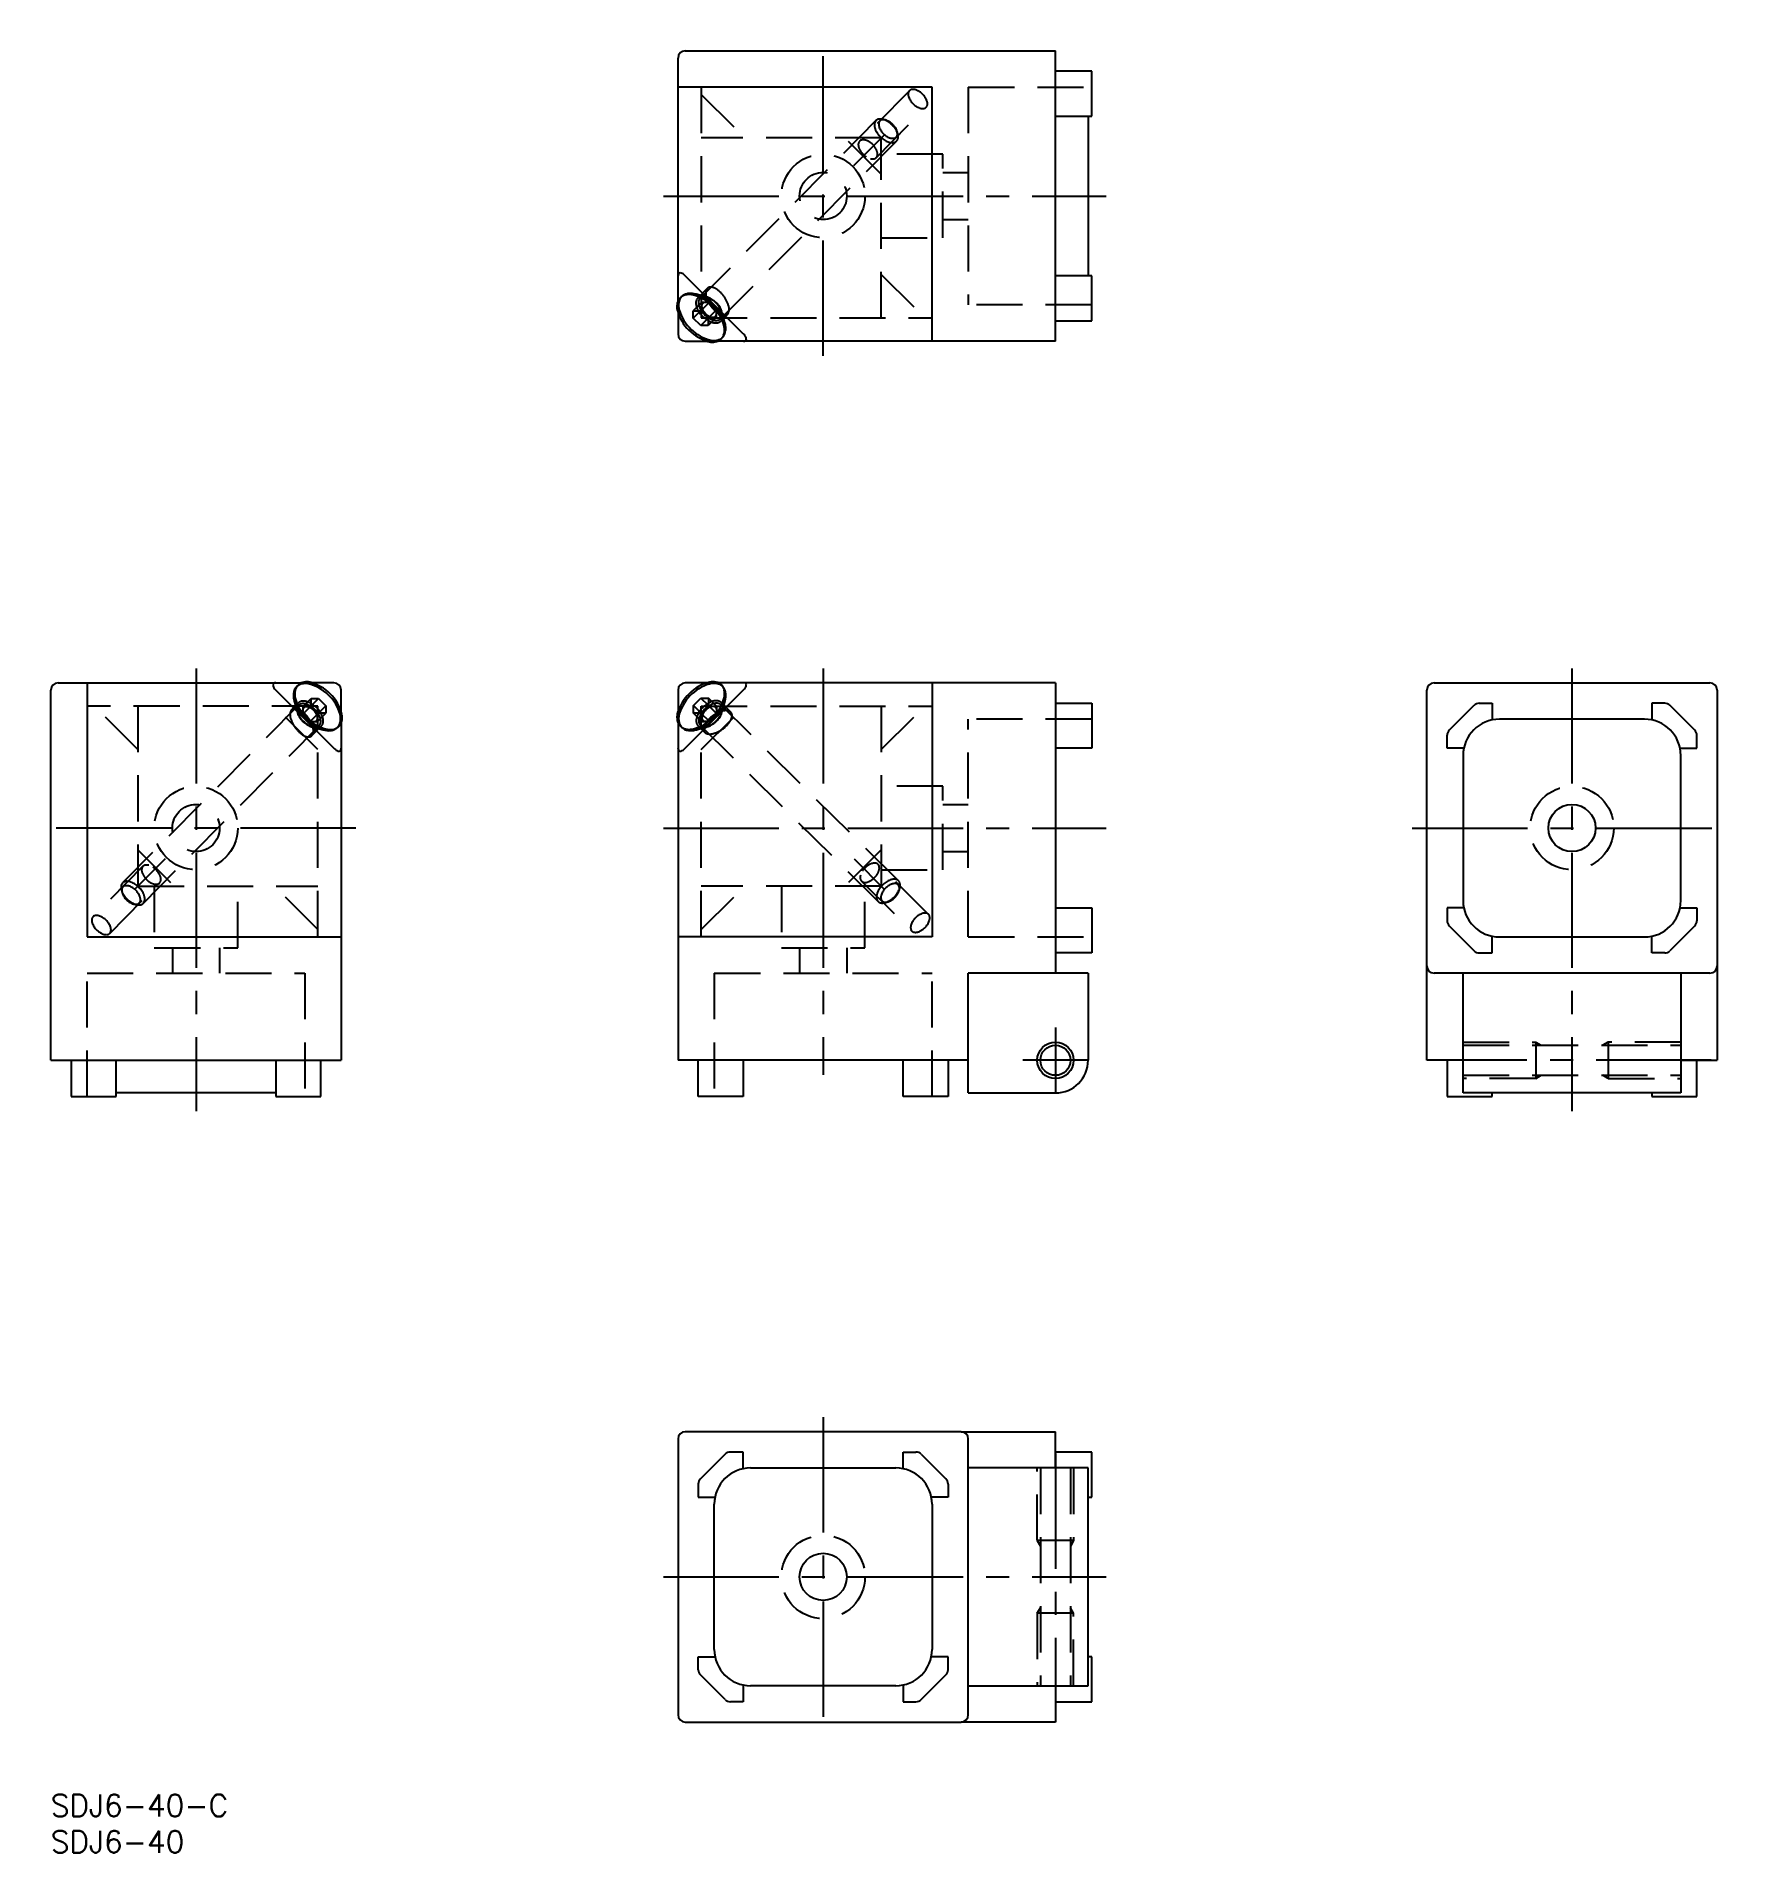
# Model space of a CAD drawing. Extents: x -2 to 232, y -8 to 242.
import ezdxf

# ---------------------------------------------------------------- set-up
doc = ezdxf.new("R2010")
doc.units = 0
doc.header["$LTSCALE"] = 0.5
doc.linetypes.add('CENTER', pattern=[50.8, 31.75, -6.35, 6.35, -6.35])
doc.linetypes.add('DASHED', pattern=[19.05, 12.7, -6.35])
for name, color, linetype in [('MSM_CENTER', 1, 'CENTER'), ('MSM_CONTINUOUS', 7, 'CONTINUOUS'), ('MSM_DASHED', 4, 'DASHED'), ('MSM_NARROW', 5, 'CONTINUOUS'), ('MSM_PART_NUMBER', 7, 'CONTINUOUS')]:
    doc.layers.add(name, color=color, linetype=linetype)
doc.styles.get("Standard").update_dxf_attribs({"font": 'txt.shx', "height": 3, "bigfont": 'bigfont.shx'})

msp = doc.modelspace()

# ---------------------------------------------------------------- linework, layer by layer
at = {"layer": 'MSM_CENTER'}
for p, q in [((106.41, 198.25), (106.41, 242.25)), ((110.62, 224.46), (114.87, 228.7)), ((84.41, 220.25), (145.41, 220.25)), ((20, 155.17), (20, 94.17)), ((106.41, 155.17), (106.41, 99.17)), ((209.58, 155.17), (209.58, 94.17)), ((42, 133.17), (-2, 133.17)), ((84.41, 133.17), (145.41, 133.17)), ((187.58, 133.17), (231.58, 133.17)), ((15.75, 128.93, -0.93), (11.58, 124.75, 0.46)), ((110.66, 128.93, -0.93), (114.83, 124.75, 0.46)), ((138.41, 105.67), (138.41, 96.67)), ((142.91, 101.17), (133.91, 101.17)), ((228.78, 101.17), (190.38, 101.17)), ((106.41, 52), (106.41, 8)), ((138.41, 47), (138.41, 13)), ((84.41, 30), (145.41, 30))]:
    msp.add_line(p, q, dxfattribs=at)
at = {"layer": 'MSM_CONTINUOUS'}
for p, q in [((87.41, 240.25), (138.41, 240.25)), ((138.41, 200.25), (138.41, 240.25)), ((86.41, 205.81), (86.41, 239.25)), ((121.41, 235.25), (86.41, 235.25)), ((121.41, 200.25), (121.41, 235.25)), ((143.41, 237.45), (138.41, 237.45)), ((143.41, 231.25), (143.41, 237.45)), ((138.41, 231.25), (143.41, 231.25)), ((142.91, 231.25), (142.91, 209.25)), ((95.41, 201.25), (87.41, 209.25)), ((143.41, 209.25), (138.41, 209.25)), ((143.41, 203.05), (143.41, 209.25)), ((89.65, 206.45), (88.31, 206.64)), ((86.41, 204.2), (86.41, 201.25)), ((89.53, 204.43), (88.51, 203.41)), ((88.51, 203.41), (88.51, 204.43)), ((88.51, 204.43), (89.54, 204.43)), ((89.54, 202.39), (88.51, 203.41)), ((89.54, 204.43), (90.56, 203.41)), ((90.56, 203.42), (89.54, 202.39)), ((90.56, 203.41), (90.56, 202.39)), ((92.78, 202.22), (92.57, 203.55)), ((138.41, 203.05), (143.41, 203.05)), ((87.41, 200.25), (90.42, 200.25)), ((90.56, 202.39), (89.54, 202.39)), ((138.41, 200.25), (91.83, 200.25)), ((1, 153.17), (34.58, 153.17)), ((5, 153.17), (5, 118.17)), ((39, 153.17), (35.99, 153.17)), ((90.36, 153.17), (87.41, 153.17)), ((138.41, 153.17), (91.96, 153.17)), ((121.41, 153.17), (121.41, 118.17)), ((138.41, 153.17), (138.41, 113.17)), ((190.58, 153.17), (228.58, 153.17)), ((0, 101.17), (0, 152.17)), ((31, 152.17), (39, 144.17)), ((33.63, 151.21), (33.84, 149.88)), ((35.85, 150), (36.87, 151.03)), ((35.85, 151.03), (36.87, 151.03)), ((35.85, 150.01), (35.85, 151.03)), ((36.87, 151.03), (37.9, 150.02)), ((40, 149.22), (40, 152.17)), ((86.41, 152.17), (86.41, 149.17)), ((87.41, 144.17), (95.41, 152.17)), ((88.55, 150.04), (89.57, 151.07)), ((90.59, 150.05), (89.57, 151.07)), ((89.57, 151.07), (90.59, 151.07)), ((90.59, 151.07), (90.59, 150.04)), ((92.6, 149.93), (92.8, 151.27)), ((138.41, 150.37), (143.41, 150.37)), ((143.41, 150.37), (143.41, 144.17)), ((189.58, 114.17), (189.58, 152.17)), ((196.8, 150.37), (198.58, 150.37)), ((198.58, 150.37), (198.58, 148.07)), ((222.37, 150.37), (220.58, 150.37)), ((220.58, 150.37), (220.58, 148.07)), ((229.58, 152.17), (229.58, 114.17)), ((36.87, 148.99), (35.85, 150.01)), ((37.9, 149), (36.87, 148.99)), ((36.88, 148.99), (37.9, 150.02)), ((37.9, 150.02), (37.9, 149)), ((86.41, 147.75), (86.41, 101.17)), ((89.58, 149.02), (88.55, 150.04)), ((88.55, 149.02), (88.55, 150.04)), ((89.57, 149.02), (88.55, 149.02)), ((90.59, 150.04), (89.57, 149.02)), ((192.68, 146.67), (196.09, 150.08)), ((219.58, 148.17), (199.58, 148.17)), ((226.49, 146.67), (223.08, 150.08)), ((36.76, 146.98), (38.1, 146.78)), ((40, 147.62), (40, 101.17)), ((88.37, 146.8), (89.7, 147.01)), ((192.38, 144.17), (192.38, 145.96)), ((226.78, 144.17), (226.78, 145.96)), ((143.41, 144.17), (138.41, 144.17)), ((194.68, 144.17), (192.38, 144.17)), ((194.58, 143.17), (194.58, 123.17)), ((224.48, 144.17), (226.78, 144.17)), ((224.58, 123.17), (224.58, 143.17)), ((138.41, 122.17), (143.41, 122.17)), ((143.41, 122.17), (143.41, 115.97)), ((194.68, 122.17), (192.38, 122.17)), ((192.38, 122.17), (192.38, 120.39)), ((224.48, 122.17), (226.78, 122.17)), ((226.78, 122.17), (226.78, 120.39)), ((5, 118.17), (40, 118.17)), ((121.41, 118.17), (86.41, 118.17)), ((192.68, 119.68), (196.09, 116.27)), ((198.58, 115.97), (198.58, 118.27)), ((199.58, 118.17), (219.58, 118.17)), ((220.58, 115.97), (220.58, 118.27)), ((226.49, 119.68), (223.08, 116.27)), ((143.41, 115.97), (138.41, 115.97)), ((196.8, 115.97), (198.58, 115.97)), ((222.37, 115.97), (220.58, 115.97)), ((126.41, 96.67), (126.41, 113.17)), ((142.91, 113.17), (126.41, 113.17)), ((142.91, 113.17), (142.91, 101.17)), ((189.58, 101.17), (189.58, 114.17)), ((228.58, 113.17), (190.58, 113.17)), ((194.58, 96.67), (194.58, 113.17)), ((224.58, 113.17), (224.58, 96.67)), ((229.58, 114.17), (229.58, 101.17)), ((0, 101.17), (40, 101.17)), ((2.8, 101.17), (2.8, 96.17)), ((9, 96.17), (9, 101.17)), ((31, 101.17), (31, 96.17)), ((37.2, 96.17), (37.2, 101.17)), ((126.41, 101.17), (86.41, 101.17)), ((89.21, 96.17), (89.21, 101.17)), ((95.41, 101.17), (95.41, 96.17)), ((117.41, 96.17), (117.41, 101.17)), ((123.61, 101.17), (123.61, 96.17)), ((194.58, 101.17), (189.58, 101.17)), ((192.38, 101.17), (192.38, 96.17)), ((224.58, 101.17), (229.58, 101.17)), ((226.78, 96.17), (226.78, 101.17)), ((2.8, 96.17), (9, 96.17)), ((31, 96.67), (9, 96.67)), ((31, 96.17), (37.2, 96.17)), ((95.41, 96.17), (89.21, 96.17)), ((123.61, 96.17), (117.41, 96.17)), ((126.41, 96.67), (138.41, 96.67)), ((192.38, 96.17), (198.58, 96.17)), ((224.58, 96.67), (194.58, 96.67)), ((198.58, 96.17), (198.58, 96.67)), ((220.58, 96.67), (220.58, 96.17)), ((220.58, 96.17), (226.78, 96.17)), ((86.41, 49), (86.41, 11)), ((125.41, 50), (87.41, 50)), ((125.41, 50), (138.41, 50)), ((126.41, 11), (126.41, 49)), ((138.41, 45), (138.41, 50)), ((92.92, 46.91), (89.5, 43.49)), ((95.41, 47.2), (93.62, 47.2)), ((95.41, 44.9), (95.41, 47.2)), ((117.41, 44.9), (117.41, 47.2)), ((117.41, 47.2), (119.2, 47.2)), ((119.9, 46.91), (123.32, 43.49)), ((143.41, 47.2), (138.41, 47.2)), ((143.41, 41), (143.41, 47.2)), ((89.21, 42.79), (89.21, 41)), ((96.41, 45), (116.41, 45)), ((123.61, 42.79), (123.61, 41)), ((142.91, 45), (126.41, 45)), ((142.91, 15), (142.91, 45)), ((89.21, 41), (91.51, 41)), ((123.61, 41), (121.31, 41)), ((142.91, 41), (143.41, 41)), ((91.41, 20), (91.41, 40)), ((121.41, 40), (121.41, 20)), ((89.21, 17.21), (89.21, 19)), ((89.21, 19), (91.51, 19)), ((123.61, 19), (121.31, 19)), ((123.61, 17.21), (123.61, 19)), ((143.41, 19), (142.91, 19)), ((143.41, 12.8), (143.41, 19)), ((92.92, 13.09), (89.5, 16.51)), ((95.41, 15.1), (95.41, 12.8)), ((117.41, 15.1), (117.41, 12.8)), ((119.9, 13.09), (123.32, 16.51)), ((95.41, 12.8), (93.62, 12.8)), ((116.41, 15), (96.41, 15)), ((117.41, 12.8), (119.2, 12.8)), ((126.41, 15), (142.91, 15)), ((138.41, 15), (138.41, 10)), ((138.41, 12.8), (143.41, 12.8)), ((87.41, 10), (125.41, 10)), ((138.41, 10), (125.41, 10))]:
    msp.add_line(p, q, dxfattribs=at)
for centre, radius in [((209.58, 133.17), 3.25), ((138.41, 101.17), 2.07), ((106.41, 30), 3.25)]:
    msp.add_circle(centre, radius, dxfattribs=at)
for centre, radius, start, end in [((87.41, 239.25), 1, 90, 180), ((87.07, 209.26), 0.656, 155.2392, 180.5944), ((86.69, 209.41), 0.254, 87.8799, 151.4591), ((86.67, 209.04), 0.624, 59.5409, 87.0824), ((85.95, 207.81), 2.05, 44.5907, 59.6217), ((88.65, 205.01), 2.39, 167.5287, 190.2866), ((87.7, 205.23), 1.42, 102.6939, 167.8689), ((87.95, 205.34), 1.48, 101.027, 133.4072), ((87.93, 204.28), 2.39, 80.2731, 103.0155), ((88.1, 204.71), 2.13, 89.129, 101.7705), ((88.02, 203.41), 3.43, 70.5744, 88.1507), ((87.09, 200.94), 5.83, 12.8402, 77.7155), ((87.42, 201.74), 5.21, 56.5748, 70.485), ((86.61, 200.47), 6.71, 45.0414, 56.7461), ((86.6, 200.45), 6.74, 36.3335, 45.1338), ((92.16, 206.06), 6.04, 194.1199, 256.4358), ((87.11, 200.82), 6.11, 30.0897, 36.3477), ((87.85, 201.24), 5.25, 23.1999, 30.1205), ((88.44, 201.51), 4.61, 16.3115, 23.0871), ((89.52, 201.86), 3.48, 6.3585, 15.7571), ((87.41, 201.25), 1, 180, 270), ((91.12, 202.59), 2.48, 250.2333, 289.7667), ((91.15, 202.57), 2.42, 260.4219, 282.8616), ((91.37, 201.59), 1.42, 282.6748, 347.8498), ((91.43, 201.84), 1.55, 312.2811, 355.5031), ((90.43, 201.81), 2.38, 347.5145, 9.7841), ((90.65, 201.97), 2.34, 353.9524, 6.6394), ((93.98, 199.79), 2.05, 30.3838, 45.4147), ((95.42, 200.9), 0.656, 269.411, 294.7662), ((95.57, 200.53), 0.254, 298.5463, 2.1255), ((95.2, 200.51), 0.624, 2.923, 30.4646), ((1, 152.17), 1, 90, 180), ((30.84, 152.89), 0.254, 118.5463, 182.1255), ((31.21, 152.91), 0.624, 182.923, 210.4646), ((30.99, 152.52), 0.656, 89.411, 114.7662), ((34.98, 151.58), 1.55, 132.2811, 175.5031), ((35.04, 151.83), 1.42, 102.6748, 167.8498), ((35.29, 150.84), 2.48, 70.2333, 109.7667), ((35.26, 150.85), 2.42, 80.4219, 102.8616), ((34.25, 147.37), 6.04, 14.1199, 76.4358), ((39, 152.17), 1, 0, 90), ((92.22, 147.42), 6.04, 104.1199, 166.4358), ((87.41, 152.17), 1, 90, 180), ((91.17, 150.93), 2.39, 77.5287, 100.2866), ((91.39, 151.88), 1.42, 12.6939, 77.8689), ((95.42, 152.52), 0.656, 65.2392, 90.5944), ((95.57, 152.89), 0.254, 357.8799, 61.4591), ((95.2, 152.91), 0.624, 329.5409, 357.0824), ((190.58, 152.17), 1, 90, 180), ((228.58, 152.17), 1, 0, 90), ((32.43, 153.63), 2.05, 210.3838, 225.4147), ((35.76, 151.45), 2.34, 173.9524, 186.6394), ((36.89, 151.57), 3.48, 186.3585, 195.7571), ((37.97, 151.92), 4.61, 196.3115, 203.0871), ((35.98, 151.61), 2.38, 167.5145, 189.7841), ((39.32, 152.48), 5.83, 192.8402, 257.7155), ((87.1, 152.49), 5.83, 282.8402, 347.7155), ((87.9, 152.16), 5.21, 326.5748, 340.485), ((91.5, 151.63), 1.48, 11.027, 43.4072), ((90.44, 151.65), 2.39, 350.2731, 13.0155), ((89.57, 151.56), 3.43, 340.5744, 358.1507), ((90.87, 151.48), 2.13, 359.129, 11.7705), ((93.97, 153.63), 2.05, 314.5907, 329.6217), ((196.8, 149.37), 1, 90, 135), ((222.37, 149.37), 1, 45, 90), ((38.56, 152.18), 5.25, 203.1999, 210.1205), ((39.3, 152.61), 6.11, 210.0897, 216.3477), ((39.81, 152.98), 6.74, 216.3335, 225.1338), ((39.8, 152.95), 6.71, 225.0414, 236.7461), ((38.71, 148.19), 1.42, 282.6939, 347.8689), ((37.76, 148.41), 2.39, 347.5287, 10.2866), ((88.75, 148.46), 2.48, 160.2333, 199.7667), ((88.73, 148.44), 2.42, 170.4219, 192.8616), ((87.75, 148.21), 1.42, 192.6748, 257.8498), ((86.6, 152.98), 6.74, 306.3335, 315.1338), ((86.63, 152.97), 6.71, 315.0414, 326.7461), ((199.58, 143.17), 5, 90, 180), ((219.58, 143.17), 5, 0, 90), ((38.99, 151.69), 5.21, 236.5748, 250.485), ((38.39, 150.01), 3.43, 250.5744, 268.1507), ((38.48, 149.14), 2.39, 260.2731, 283.0155), ((38.31, 148.72), 2.13, 269.129, 281.7705), ((38.46, 148.08), 1.48, 281.027, 313.4072), ((88, 148.15), 1.55, 222.2811, 265.5031), ((87.97, 149.15), 2.38, 257.5145, 279.7841), ((88.13, 148.94), 2.34, 263.9524, 276.6394), ((88.01, 150.07), 3.48, 276.3585, 285.7571), ((87.66, 151.14), 4.61, 286.3115, 293.0871), ((87.4, 151.73), 5.25, 293.1999, 300.1205), ((86.98, 152.47), 6.11, 300.0897, 306.3477), ((193.38, 145.96), 1, 135, 180), ((225.78, 145.96), 1, 0, 45), ((40.46, 145.61), 2.05, 224.5907, 239.6217), ((39.74, 144.38), 0.624, 239.5409, 267.0824), ((39.72, 144.01), 0.254, 267.8799, 331.4591), ((39.34, 144.17), 0.656, 335.2392, 0.5944), ((87.06, 144.16), 0.656, 179.411, 204.7662), ((86.69, 144.01), 0.254, 208.5463, 272.1255), ((86.67, 144.38), 0.624, 272.923, 300.4646), ((85.95, 145.61), 2.05, 300.3838, 315.4147), ((199.58, 123.17), 5, 180, 270), ((219.58, 123.17), 5, 270, 0), ((193.38, 120.39), 1, 180, 225), ((225.78, 120.39), 1, 315, 360), ((196.8, 116.97), 1, 225, 270), ((222.37, 116.97), 1, 270, 315), ((190.58, 114.17), 1, 180, 270), ((228.58, 114.17), 1, 270, 0), ((138.41, 101.17), 4.5, 270, 0), ((87.41, 49), 1, 90, 180), ((125.41, 49), 1, 0, 90), ((93.62, 46.2), 1, 90, 135), ((119.2, 46.2), 1, 45, 90), ((90.21, 42.79), 1, 135, 180), ((96.41, 40), 5, 90, 180), ((116.41, 40), 5, 0, 90), ((122.61, 42.79), 1, 0, 45), ((96.41, 20), 5, 180, 270), ((116.41, 20), 5, 270, 0), ((90.21, 17.21), 1, 180, 225), ((122.61, 17.21), 1, 315, 360), ((93.62, 13.8), 1, 225, 270), ((119.2, 13.8), 1, 270, 315), ((87.41, 11), 1, 180, 270), ((125.41, 11), 1, 270, 0)]:
    msp.add_arc(centre, radius, start, end, dxfattribs=at)
at = {"layer": 'MSM_DASHED'}
for p, q in [((89.61, 235.25), (89.61, 203.48)), ((126.41, 235.25), (126.41, 205.25)), ((126.41, 235.25), (143.41, 235.25)), ((89.61, 234.25), (95.61, 228.25)), ((118.3, 234.76), (111.42, 227.82)), ((113.68, 230.64), (89.44, 206.15)), ((113.72, 225.53), (120.6, 232.48)), ((115.02, 230.71), (114.68, 230.8)), ((114.41, 228.25), (89.61, 228.25)), ((92.28, 203.34), (116.52, 227.82)), ((114.41, 223.25), (109.41, 228.25)), ((114.41, 203.45), (114.41, 228.25)), ((116.68, 228.82), (116.59, 229.16)), ((122.91, 226), (114.41, 226)), ((122.91, 214.5), (122.91, 226)), ((122.91, 223.5), (126.41, 223.5)), ((122.91, 217), (126.41, 217)), ((114.41, 214.5), (122.91, 214.5)), ((114.41, 209.45), (120.41, 203.45)), ((86.41, 205.8), (86.41, 204.12)), ((89.66, 205.59), (88.51, 204.43)), ((90.24, 206.37), (88.89, 206.73)), ((90.44, 207.52), (89.12, 206.18)), ((90.69, 205.59), (89.54, 204.43)), ((90.24, 206.36), (89.65, 206.45)), ((90.69, 205.59), (89.66, 205.59)), ((89.66, 205.59), (89.66, 204.57)), ((91.71, 204.57), (90.69, 205.59)), ((143.41, 205.25), (126.41, 205.25)), ((89.66, 204.57), (89.53, 204.43)), ((89.61, 203.48), (121.41, 203.45)), ((89.66, 204.57), (90.69, 203.55)), ((91.71, 204.57), (90.56, 203.41)), ((91.71, 203.55), (90.56, 202.39)), ((90.69, 203.55), (90.56, 203.42)), ((90.69, 203.55), (91.71, 203.55)), ((91.71, 203.55), (91.71, 204.57)), ((92.31, 203.02), (93.25, 203.96)), ((92.53, 203.82), (92.41, 203.85)), ((92.53, 203.82), (92.41, 203.85)), ((92.57, 203.55), (92.48, 204.15)), ((92.87, 202.78), (92.49, 204.14)), ((90.42, 200.25), (91.82, 200.25)), ((35.99, 153.17), (34.59, 153.17)), ((91.96, 153.17), (90.28, 153.17)), ((34.1, 150.41), (33.16, 149.47)), ((33.54, 150.65), (33.92, 149.28)), ((34.7, 149.87), (35.85, 151.03)), ((91.75, 149.92), (90.59, 151.07)), ((93.68, 149.14), (92.34, 150.47)), ((92.53, 149.34), (92.89, 150.7)), ((36.8, 149.97, -8.61), (5, 149.97)), ((12, 143.97), (6, 149.97)), ((34.13, 150.09), (9.89, 125.6)), ((12, 149.97), (12, 125.17)), ((36.8, 143.97), (30.8, 149.97)), ((33.84, 149.88), (33.93, 149.28)), ((33.88, 149.61), (34, 149.57)), ((33.88, 149.61), (34, 149.57)), ((34.7, 148.85), (35.85, 150.01)), ((35.72, 149.88), (34.7, 149.87)), ((34.7, 149.87), (34.7, 148.85)), ((34.7, 148.85), (35.72, 147.83)), ((35.72, 149.88), (35.85, 150)), ((36.75, 148.86), (35.72, 149.88)), ((35.72, 147.83), (36.87, 148.99)), ((35.72, 147.83), (36.75, 147.84)), ((36.75, 147.84), (37.9, 149)), ((36.75, 148.86), (36.88, 148.99)), ((36.75, 147.84), (36.75, 148.86)), ((36.8, 118.17), (36.8, 149.97)), ((40, 147.62), (40, 149.3)), ((86.41, 149.17), (86.41, 147.76)), ((89.71, 147.87), (88.55, 149.02)), ((90.73, 147.87), (89.57, 149.02)), ((89.71, 148.9), (89.58, 149.02)), ((89.61, 143.97), (95.61, 149.97)), ((89.61, 118.17), (89.61, 149.97)), ((89.61, 149.97), (121.41, 149.97)), ((90.72, 149.92), (89.71, 148.9)), ((89.71, 148.9), (89.71, 147.87)), ((89.71, 147.87), (90.73, 147.87)), ((90.72, 149.92), (90.59, 150.05)), ((91.75, 148.9), (90.59, 150.04)), ((91.75, 149.92), (90.72, 149.92)), ((90.73, 147.87), (91.75, 148.9)), ((91.75, 148.9), (91.75, 149.92)), ((116.79, 125.9), (92.31, 150.15)), ((92.52, 149.34), (92.6, 149.93)), ((114.41, 143.97), (120.41, 149.97)), ((114.41, 149.97), (114.41, 125.17)), ((126.41, 118.17), (126.41, 148.17)), ((143.41, 148.17), (126.41, 148.17)), ((12.73, 122.79), (36.97, 147.27)), ((35.97, 145.9), (37.29, 147.24)), ((36.17, 147.07), (36.76, 146.98)), ((36.17, 147.05), (37.52, 146.69)), ((88.93, 146.71), (90.3, 147.09)), ((89.17, 147.27), (90.12, 146.34)), ((89.49, 147.3), (113.98, 123.06)), ((89.7, 147.01), (90.3, 147.1)), ((89.97, 147.05), (90.01, 147.17)), ((89.97, 147.05), (90.01, 147.17)), ((122.91, 138.92), (114.41, 138.92)), ((122.91, 127.42), (122.91, 138.92)), ((122.91, 136.42), (126.41, 136.42)), ((12, 130.17), (17, 125.17)), ((114.41, 130.17), (109.41, 125.17)), ((12.69, 127.9), (5.81, 120.95)), ((120.92, 121.28), (113.97, 128.16)), ((122.91, 129.92), (126.41, 129.92)), ((8.11, 118.66), (14.99, 125.61)), ((12, 125.17), (36.8, 125.17)), ((14.25, 125.17), (14.25, 116.67)), ((25.75, 116.67), (25.75, 125.17)), ((36.8, 119.17), (30.8, 125.17)), ((89.61, 119.17), (95.61, 125.17)), ((114.41, 125.17), (89.61, 125.17)), ((100.66, 125.17), (100.66, 116.67)), ((111.68, 125.86), (118.64, 118.98)), ((112.16, 116.67), (112.16, 125.17)), ((114.41, 127.42), (122.91, 127.42)), ((9.73, 124.6), (9.82, 124.27)), ((11.39, 122.71), (11.73, 122.62)), ((114.98, 122.9), (115.32, 122.99)), ((116.87, 124.56), (116.96, 124.9)), ((126.41, 118.17), (143.41, 118.17)), ((14.25, 116.67), (25.75, 116.67)), ((16.75, 116.67), (16.75, 113.17)), ((23.25, 116.67), (23.25, 113.17)), ((100.66, 116.67), (112.16, 116.67)), ((103.16, 116.67), (103.16, 113.17)), ((109.66, 116.67), (109.66, 113.17)), ((5, 113.17), (35, 113.17)), ((5, 96.17), (5, 113.17)), ((35, 113.17), (35, 96.17)), ((91.41, 113.17), (121.41, 113.17)), ((91.41, 113.17), (91.41, 96.17)), ((121.41, 96.17), (121.41, 113.17)), ((194.58, 103.67), (204.58, 103.67)), ((194.58, 103.24), (224.58, 103.24)), ((204.58, 103.67), (204.58, 98.67)), ((204.58, 103.67), (205.33, 103.24)), ((214.58, 103.67), (213.83, 103.24)), ((214.58, 103.67), (214.58, 98.67)), ((224.58, 103.67), (214.58, 103.67)), ((194.58, 99.11), (224.58, 99.11)), ((204.58, 98.67), (194.58, 98.67)), ((204.58, 98.67), (205.33, 99.11)), ((214.58, 98.67), (213.83, 99.11)), ((214.58, 98.67), (224.58, 98.67)), ((135.91, 35), (135.91, 45)), ((136.34, 45), (136.34, 15)), ((140.48, 45), (140.48, 15)), ((140.91, 45), (140.91, 35)), ((140.91, 35), (135.91, 35)), ((135.91, 35), (136.34, 34.25)), ((140.91, 35), (140.48, 34.25)), ((135.91, 25), (136.34, 25.75)), ((140.91, 25), (140.48, 25.75)), ((135.91, 25), (135.91, 15)), ((140.91, 25), (135.91, 25)), ((140.91, 15), (140.91, 25))]:
    msp.add_line(p, q, dxfattribs=at)
for centre, radius in [((106.41, 220.25), 5.75), ((106.41, 220.25), 3.25), ((20, 133.17), 5.75), ((209.58, 133.17), 5.75), ((20, 133.17), 3.25), ((106.41, 30), 5.75)]:
    msp.add_circle(centre, radius, dxfattribs=at)
for centre, radius, start, end in [((119.37, 234.28), 1.25, 176.6483, 199.9453), ((118.72, 234.34), 0.598, 92.0824, 178.4794), ((120.6, 234.78), 2.57, 201.0285, 249.5333), ((118.79, 233.69), 1.25, 70.6385, 93.8915), ((118.3, 232.46), 2.57, 21.0285, 69.5333), ((120.18, 232.9), 0.598, 272.0824, 358.4794), ((119.53, 232.96), 1.25, 356.6701, 19.9235), ((114.21, 230.12), 0.738, 92.0042, 178.5576), ((114.64, 230.18), 0.577, 92.9212, 177.6406), ((114.28, 229.3), 1.56, 69.6952, 93.7447), ((114.71, 229.56), 1.2, 69.0768, 94.6146), ((113.67, 227.79), 3.19, 21.6899, 68.8719), ((114.23, 228.34), 2.51, 21.895, 68.6667), ((120.12, 233.55), 1.25, 250.6629, 273.8671), ((111.85, 227.39), 0.594, 110.6926, 176.8171), ((111.94, 226.95), 1.04, 67.372, 106.9968), ((111.49, 225.63), 2.44, 44.2454, 69.4894), ((115.03, 230.05), 1.56, 176.8173, 200.8663), ((116.53, 230.67), 3.19, 201.6899, 248.8719), ((115.29, 230.12), 1.22, 176.2198, 201.2123), ((116.47, 230.61), 2.51, 201.895, 248.6667), ((115.99, 229.42), 1.22, 249.3436, 274.3478), ((116, 228.34), 0.738, 272.0042, 358.5576), ((116.06, 228.78), 0.577, 272.9212, 357.6406), ((115.44, 228.84), 1.19, 355.9068, 21.5253), ((115.15, 228.4), 1.59, 357.0238, 20.6598), ((112.7, 227.35), 1.45, 176.9036, 213.3776), ((113.84, 227.94), 2.73, 210.5127, 236.7874), ((113.26, 226.67), 1.33, 254.9251, 264.4436), ((113.23, 226.34), 0.988, 264.3928, 275.9823), ((111.58, 225.62), 2.38, 20.2326, 46.033), ((113.29, 225.97), 0.617, 274.1895, 314.3124), ((113.32, 225.92), 0.555, 315.3808, 332.4059), ((112.95, 226.05), 0.952, 335.8486, 24.3388), ((115.93, 229.19), 1.59, 249.9161, 273.5238), ((88.74, 205.16), 2.26, 158.544, 195.1798), ((87.9, 205.43), 1.38, 134.3864, 156.0159), ((89.77, 205.57), 0.898, 136.8762, 179.1904), ((90.81, 205.55), 1.94, 179.0056, 205.5347), ((90.6, 205.54), 1.38, 171.0384, 198.0987), ((89.98, 205.63), 0.756, 136.2548, 170.2136), ((90.14, 205.11), 0.475, 85.4806, 185.0812), ((90.15, 204.49), 1.1, 66.3043, 88.8228), ((91.68, 206.88), 1.45, 171.955, 183.4353), ((92.83, 206.98), 2.61, 184.1857, 204.1181), ((91.19, 206.95), 0.96, 157.8645, 171.9573), ((89.16, 203.03), 3.51, 18.4778, 72.084), ((90.94, 207.05), 0.679, 140.0904, 157.8421), ((90.85, 207.13), 0.565, 115.2566, 135.3301), ((94.28, 207.54), 4.16, 202.9746, 210.8777), ((89.46, 203.33), 3.15, 19.638, 70.9238), ((89.77, 203.64), 2.03, 24.3024, 66.0289), ((90.88, 207.05), 0.648, 96.6587, 114.9762), ((94.52, 207.68), 4.44, 210.7927, 218.7052), ((90.91, 206.8), 0.898, 81.8661, 96.6022), ((90.85, 206.38), 1.32, 70.5616, 81.962), ((90.63, 205.76), 1.98, 61.7481, 70.6118), ((90.27, 205.11), 2.73, 54.7503, 61.5024), ((89.6, 204.21), 3.84, 36.8452, 54.3441), ((89.53, 204.04), 4, 14.6865, 38.22), ((92.4, 206.28), 6.08, 196.2896, 256.4303), ((92.38, 206.28), 3.67, 205.2766, 245.2851), ((92.25, 206.15), 3.14, 199.3406, 251.2211), ((90.77, 205.11), 1.11, 181.7238, 205.7186), ((91.61, 205.5), 2.04, 205.528, 245.0338), ((91.23, 204.68), 1.13, 245.1237, 268.5408), ((91.67, 204.74), 1.98, 245.3058, 271.2775), ((94.19, 207.37), 3.98, 218.2294, 234.1971), ((91.24, 204.02), 0.475, 265.3767, 5.0747), ((91.66, 204.49), 1.38, 252.418, 279.5684), ((90.59, 204.03), 1.12, 1.9676, 23.6674), ((91.69, 203.67), 0.899, 271.3978, 313.6592), ((93.11, 205.85), 2.12, 233.8377, 250.7558), ((91.75, 203.87), 0.749, 280.1812, 314.474), ((91.72, 203.87), 0.771, 316.535, 351.9107), ((91.1, 203.94), 1.39, 352.3068, 18.6235), ((92.78, 204.77), 0.987, 255.1359, 276.0646), ((92.82, 204.39), 0.608, 276.2423, 344.0583), ((91.9, 204.64), 1.56, 344.6515, 15.5133), ((91.33, 202.31), 1.98, 259.7105, 305.4229), ((35.08, 151.11), 1.98, 79.7105, 125.4229), ((34.01, 147.14), 6.08, 16.2896, 76.4303), ((92.44, 147.18), 6.08, 106.2896, 166.4303), ((91.32, 150.84), 2.26, 68.544, 105.1798), ((91.59, 151.68), 1.38, 44.3864, 66.0159), ((34.72, 149.76), 0.899, 91.3978, 133.6592), ((34.66, 149.55), 0.749, 100.1812, 134.474), ((34.75, 148.93), 1.38, 72.418, 99.5684), ((34.74, 148.68), 1.98, 65.3058, 91.2775), ((34.16, 147.27), 3.14, 19.3406, 71.2211), ((34.03, 147.15), 3.67, 25.2766, 65.2851), ((92.44, 147.21), 3.67, 115.2766, 155.2851), ((92.31, 147.33), 3.14, 109.3406, 161.2211), ((91.71, 148.77), 1.94, 89.0056, 115.5347), ((91.7, 148.98), 1.38, 81.0384, 108.0987), ((91.73, 149.81), 0.898, 46.8762, 89.1904), ((91.79, 149.6), 0.756, 46.2548, 80.2136), ((34.51, 148.79), 1.56, 164.6515, 195.5133), ((33.59, 149.03), 0.608, 96.2423, 164.0583), ((36.88, 149.38), 4, 194.6865, 218.22), ((33.63, 148.65), 0.987, 75.1359, 96.0646), ((35.31, 149.48), 1.39, 172.3068, 198.6235), ((37.25, 150.39), 3.51, 198.4778, 252.084), ((34.69, 149.56), 0.771, 136.535, 171.9107), ((36.95, 150.09), 3.15, 199.638, 250.9238), ((33.3, 147.57), 2.12, 53.8377, 70.7558), ((32.22, 146.06), 3.98, 38.2294, 54.1971), ((35.17, 149.4), 0.475, 85.3767, 185.0747), ((35.82, 149.4), 1.12, 181.9676, 203.6674), ((36.64, 149.78), 2.03, 204.3024, 246.0289), ((35.18, 148.74), 1.13, 65.1237, 88.5408), ((31.89, 145.75), 4.44, 30.7927, 38.7052), ((34.8, 147.92), 2.04, 25.528, 65.0338), ((32.13, 145.88), 4.16, 22.9746, 30.8777), ((36.26, 148.94), 1.1, 246.3043, 268.8228), ((36.27, 148.31), 0.475, 265.4806, 5.0812), ((35.64, 148.32), 1.11, 1.7238, 25.7186), ((36.43, 147.8), 0.756, 316.2548, 350.2136), ((35.81, 147.88), 1.38, 351.0384, 18.0987), ((36.64, 147.86), 0.898, 316.8762, 359.1904), ((35.6, 147.88), 1.94, 359.0056, 25.5347), ((37.67, 148.26), 2.26, 338.544, 15.1798), ((88.47, 148.26), 1.98, 169.7105, 215.4229), ((90.9, 147.91), 1.98, 155.3058, 181.2775), ((89.82, 147.89), 0.899, 181.3978, 223.6592), ((90.65, 147.92), 1.38, 162.418, 189.5684), ((90.03, 147.83), 0.749, 190.1812, 224.474), ((90.84, 148.35), 1.13, 155.1237, 178.5408), ((90.18, 148.35), 0.475, 175.3767, 275.0747), ((91.66, 147.97), 2.04, 115.528, 155.0338), ((92.01, 146.47), 2.12, 143.8377, 160.7558), ((90.19, 148.99), 1.12, 271.9676, 293.6674), ((89.19, 150.42), 3.51, 288.4778, 342.084), ((93.52, 145.4), 3.98, 128.2294, 144.1971), ((89.49, 150.12), 3.15, 289.638, 340.9238), ((89.8, 149.81), 2.03, 294.3024, 336.0289), ((91.26, 148.81), 1.11, 91.7238, 115.7186), ((93.84, 145.06), 4.44, 120.7927, 128.7052), ((91.27, 149.45), 0.475, 355.4806, 95.0812), ((93.7, 145.3), 4.16, 112.9746, 120.8777), ((90.65, 149.43), 1.1, 336.3043, 358.8228), ((93.14, 146.75), 2.61, 94.1857, 114.1181), ((90.37, 149.98), 3.84, 306.8452, 324.3441), ((93.04, 147.91), 1.45, 81.955, 93.4353), ((93.11, 148.39), 0.96, 67.8645, 81.9573), ((93.21, 148.65), 0.679, 50.0904, 67.8421), ((91.27, 149.32), 2.73, 324.7503, 331.5024), ((91.92, 148.95), 1.98, 331.7481, 340.6118), ((93.28, 148.74), 0.565, 25.2566, 45.3301), ((92.54, 148.73), 1.32, 340.5616, 351.962), ((93.21, 148.7), 0.648, 6.6587, 24.9762), ((92.96, 148.68), 0.898, 351.8661, 6.6022), ((36.81, 149.21), 3.84, 216.8452, 234.3441), ((36.14, 148.32), 2.73, 234.7503, 241.5024), ((35.78, 147.66), 1.98, 241.7481, 250.6118), ((35.56, 147.04), 1.32, 250.5616, 261.962), ((35.5, 146.62), 0.898, 261.8661, 276.6022), ((35.53, 146.37), 0.648, 276.6587, 294.9762), ((35.56, 146.3), 0.565, 295.2566, 315.3301), ((33.58, 146.44), 2.61, 4.1857, 24.1181), ((35.47, 146.37), 0.679, 320.0904, 337.8421), ((35.21, 146.48), 0.96, 337.8645, 351.9573), ((34.73, 146.54), 1.45, 351.955, 3.4353), ((38.51, 148), 1.38, 314.3864, 336.0159), ((90.02, 147.86), 0.771, 226.535, 261.9107), ((90.1, 148.48), 1.39, 262.3068, 288.6235), ((90.93, 146.8), 0.987, 165.1359, 186.0646), ((90.55, 146.76), 0.608, 186.2423, 254.0583), ((90.8, 147.68), 1.56, 254.6515, 285.5133), ((90.2, 150.05), 4, 284.6865, 308.22), ((13.46, 127.38), 0.952, 155.8486, 204.3388), ((13.09, 127.51), 0.555, 135.3808, 152.4059), ((13.12, 127.46), 0.617, 94.1895, 134.3124), ((13.18, 127.09), 0.988, 84.3928, 95.9823), ((13.15, 126.75), 1.33, 74.9251, 84.4436), ((12.57, 125.49), 2.73, 30.5127, 56.7874), ((114.09, 125.74), 2.73, 120.5127, 146.7874), ((113.51, 126.88), 1.45, 86.9036, 123.3776), ((113.55, 127.74), 0.594, 20.6926, 86.8171), ((113.11, 127.64), 1.04, 337.372, 16.9968), ((10.41, 125.08), 0.738, 92.0042, 178.5576), ((10.35, 124.65), 0.577, 92.9212, 177.6406), ((10.42, 124.01), 1.22, 69.3436, 94.3478), ((10.48, 124.24), 1.59, 69.9161, 93.5238), ((9.94, 122.81), 2.51, 21.895, 68.6667), ((9.88, 122.75), 3.19, 21.6899, 68.8719), ((14.83, 127.81), 2.38, 200.2326, 226.033), ((14.92, 127.79), 2.44, 224.2454, 249.4894), ((14.47, 126.47), 1.04, 247.372, 286.9968), ((14.56, 126.03), 0.594, 290.6926, 356.8171), ((13.71, 126.08), 1.45, 356.9036, 33.3776), ((112.83, 126.32), 1.33, 164.9251, 174.4436), ((112.49, 126.35), 0.988, 174.3928, 185.9823), ((112.13, 126.29), 0.617, 184.1895, 224.3124), ((112.07, 126.26), 0.555, 225.3808, 242.4059), ((112.21, 126.63), 0.952, 245.8486, 294.3388), ((111.77, 128), 2.38, 290.2326, 316.033), ((111.79, 128.09), 2.44, 314.2454, 339.4894), ((116.83, 123.05), 3.19, 111.6899, 158.8719), ((116.77, 123.11), 2.51, 111.895, 158.6667), ((116.21, 124.56), 1.56, 86.8173, 110.8663), ((116.28, 124.3), 1.22, 86.2198, 111.2123), ((116.27, 125.38), 0.738, 2.0042, 88.5576), ((116.33, 124.94), 0.577, 2.9212, 87.6406), ((115.45, 125.3), 1.56, 339.6952, 3.7447), ((11.26, 125.02), 1.59, 177.0238, 200.6598), ((10.97, 124.59), 1.19, 175.9068, 201.5253), ((12.74, 125.64), 3.19, 201.6899, 248.8719), ((12.18, 125.08), 2.51, 201.895, 248.6667), ((11.7, 123.86), 1.2, 249.0768, 274.6146), ((12.13, 124.13), 1.56, 249.6952, 273.7447), ((11.77, 123.25), 0.577, 272.9212, 357.6406), ((12.2, 123.31), 0.738, 272.0042, 358.5576), ((11.12, 123.31), 1.22, 356.2198, 21.2123), ((11.38, 123.38), 1.56, 356.8173, 20.8663), ((115.35, 123.65), 1.59, 159.9161, 183.5238), ((114.5, 123.58), 0.738, 182.0042, 268.5576), ((115.58, 123.59), 1.22, 159.3436, 184.3478), ((114.94, 123.53), 0.577, 182.9212, 267.6406), ((114.56, 124.43), 1.59, 267.0238, 290.6598), ((115, 124.14), 1.19, 265.9068, 291.5253), ((113.94, 125.91), 3.19, 291.6899, 338.8719), ((114.5, 125.36), 2.51, 291.895, 338.6667), ((115.72, 124.87), 1.2, 339.0768, 4.6146), ((6.23, 120.53), 0.598, 92.0824, 178.4794), ((6.88, 120.47), 1.25, 176.6701, 199.9235), ((6.29, 119.87), 1.25, 70.6629, 93.8671), ((5.81, 118.64), 2.57, 21.0285, 69.5333), ((120.94, 118.98), 2.57, 111.0285, 159.5333), ((118.62, 121.28), 2.57, 291.0285, 339.5333), ((120.44, 120.21), 1.25, 86.6483, 109.9453), ((120.5, 120.86), 0.598, 2.0824, 88.4794), ((119.85, 120.8), 1.25, 340.6385, 3.8915), ((8.11, 120.97), 2.57, 201.0285, 249.5333), ((7.62, 119.73), 1.25, 250.6385, 273.8915), ((7.69, 119.09), 0.598, 272.0824, 358.4794), ((7.04, 119.14), 1.25, 356.6483, 19.9453), ((119.71, 119.47), 1.25, 160.6629, 183.8671), ((119.06, 119.4), 0.598, 182.0824, 268.4794), ((119.11, 120.05), 1.25, 266.6701, 289.9235)]:
    msp.add_arc(centre, radius, start, end, dxfattribs=at)
at = {"layer": 'MSM_NARROW'}
msp.add_circle((138.41, 101.17), 2.5, dxfattribs=at)

# ---------------------------------------------------------------- texts
at = {"layer": 'MSM_PART_NUMBER'}
for s, p in [('SDJ6-40-C', (0, -3)), ('SDJ6-40', (0, -8))]:
    msp.add_text(s, height=3, dxfattribs=at).set_placement(p)

doc.saveas('drawing.dxf')
